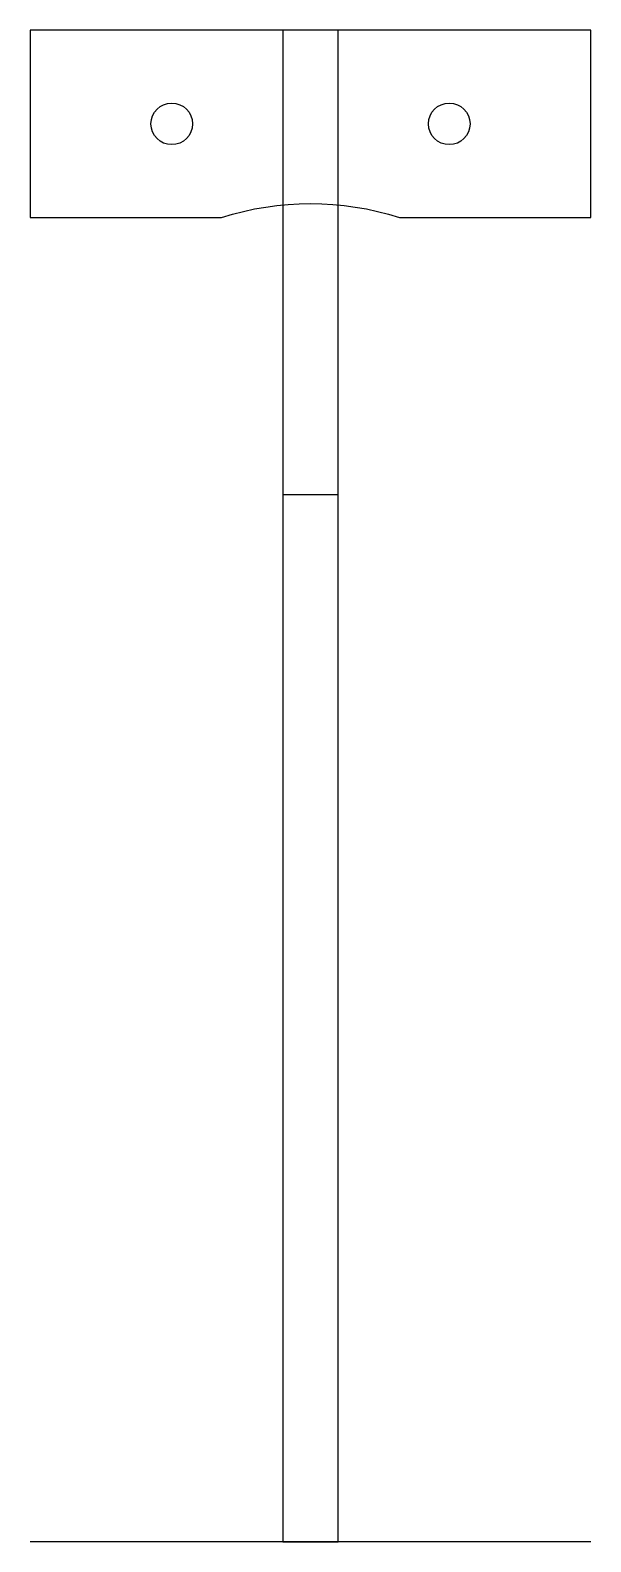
# Model space of a CAD drawing. Header units: millimetres. Extents: x -10.1 to 10.1, y -37.8 to 16.7.
import ezdxf

# ---------------------------------------------------------------- set-up
doc = ezdxf.new("R2010")
doc.units = ezdxf.units.MM
doc.layers.get('0').update_dxf_attribs({"linetype": 'CONTINUOUS'})

msp = doc.modelspace()

# ---------------------------------------------------------------- linework, layer by layer
for p, q in [((1, 0), (-1, 0)), ((10.1, -37.75), (-10.1, -37.75))]:
    msp.add_line(p, q)
msp.add_lwpolyline([(-3.202, 10, -0.156174), (3.202, 10), (10.1, 10), (10.1, 16.75), (-10.1, 16.75), (-10.1, 10)], format="xyb", close=True)
msp.add_lwpolyline([(-1, -37.75), (1, -37.75), (1, 16.75), (-1, 16.75)], close=True)
for centre in [(-5, 13.375), (5, 13.375)]:
    msp.add_circle(centre, 0.75)

doc.saveas('drawing.dxf')
